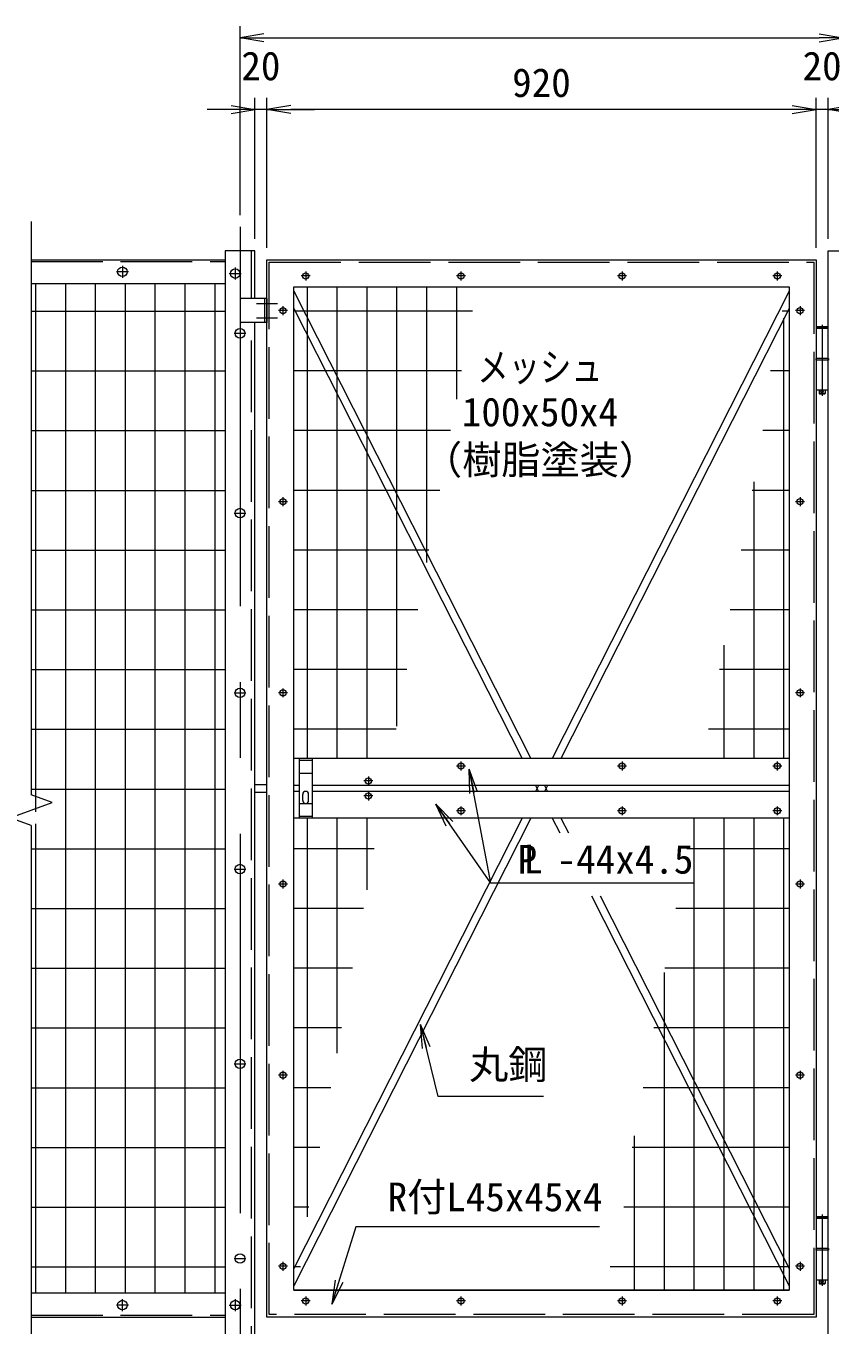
# Model space of a CAD drawing. Units: millimetres, scale not verified. Extents: x -4200 to 4200, y -2970 to 2970.
# Drawn here: x -2955 to -1608, y -524 to 1653 of the extents above; entities that cross this region are included whole.
import ezdxf
from ezdxf.enums import TextEntityAlignment as Align

# ---------------------------------------------------------------- set-up
doc = ezdxf.new("R2010")
doc.units = ezdxf.units.MM
doc.header["$LTSCALE"] = 20
doc.linetypes.add('DASHED', pattern=[7.5, 6, -1.5])
doc.linetypes.add('USER1', pattern=[50.8, 31.75, -6.35, 6.35, -6.35])
for name, color, linetype, lineweight in [('0-1_D-STR1', 1, 'Continuous', 18), ('0-2_D-BMK', 2, 'USER1', 13), ('0-3_D-STR3', 3, 'Continuous', 13), ('0-5_D-STR-DIM', 7, 'Continuous', 9), ('0-7_0', 7, 'Continuous', 9), ('0-9_D-STR-TXT', 7, 'Continuous', 9), ('0-A_D-STR2', 7, 'Continuous', 9)]:
    doc.layers.add(name, color=color, linetype=linetype, lineweight=lineweight)
doc.styles.add('ＭＳ ゴシック', font='')
doc.styles.get('ＭＳ ゴシック').set_extended_font_data('MS Gothic')

# ---------------------------------------------------------------- blocks, each defined once
blk = doc.blocks.new('_Open')
at = {"layer": '0-7_0'}
blk.add_line((-20, 3.33), (0, 0), dxfattribs=at)
blk.add_lwpolyline([(-20, -3.33), (0, 0), (-20, 0)], dxfattribs=at)

msp = doc.modelspace()

# ---------------------------------------------------------------- linework, layer by layer
at = {"layer": '0-1_D-STR1'}
for p, q in [((-2621.55, 1276.37), (-2621.55, -793.63)), ((-2571.55, 1276.37), (-2621.55, 1276.37)), ((-2571.55, 1196.37), (-2571.55, 1276.37)), ((-2946.55, 1261.37), (-2621.55, 1261.37)), ((-2621.55, 1221.37), (-2946.55, 1221.37)), ((-2506.55, 1216.37), (-1676.55, 1216.37)), ((-2506.55, -463.63), (-2506.55, 1216.37)), ((-1676.55, 1216.37), (-1676.55, -463.63)), ((-2571.55, -793.63), (-2571.55, 1156.37)), ((-1676.55, 426.37), (-2506.55, 426.37)), ((-2497.54, 381.37), (-2506.55, 381.37)), ((-2497.54, 371.37), (-2506.55, 371.37)), ((-1676.55, 381.37), (-2475.54, 381.37)), ((-1676.55, 371.37), (-2475.54, 371.37)), ((-1676.55, 326.37), (-2506.55, 326.37)), ((-2621.55, -468.63), (-2946.55, -468.63)), ((-1676.55, -463.63), (-2506.55, -463.63)), ((-2506.55, -463.63), (-1676.55, -463.63)), ((-2946.55, -508.63), (-2621.55, -508.63))]:
    msp.add_line(p, q, dxfattribs=at)
at = {"layer": '0-1_D-STR1', "linetype": 'DASHED'}
for p, q in [((-2577.55, 1196.37), (-2577.55, 1276.37)), ((-2946.55, 1258.37), (-2621.55, 1258.37)), ((-2547.55, -504.63), (-2547.55, 1257.37)), ((-2577.55, -793.63), (-2577.55, 1156.37)), ((-2946.55, -505.63), (-2621.55, -505.63)), ((-1635.55, -504.63), (-2547.55, -504.63))]:
    msp.add_line(p, q, dxfattribs=at)
at = {"layer": '0-1_D-STR1'}
for points in [[(-1561.55, -793.63), (-1611.55, -793.63), (-1611.55, 1276.37), (-1561.55, 1276.37)], [(-1631.55, 1261.37), (-1631.55, -508.63), (-2551.55, -508.63), (-2551.55, 1261.37)]]:
    msp.add_lwpolyline(points, close=True, dxfattribs=at)
at = {"layer": '0-1_D-STR1', "linetype": 'DASHED'}
msp.add_lwpolyline([(-2547.55, 1257.37), (-1635.55, 1257.37), (-1635.55, -504.63)], dxfattribs=at)
at = {"layer": '0-2_D-BMK'}
for p, q in [((-2596.55, 1316.37), (-2596.55, -833.63)), ((-2783.55, 1241.37), (-2803.55, 1241.37)), ((-2793.55, 1251.37), (-2793.55, 1231.37)), ((-2604.55, 1248.37), (-2604.55, 1228.37)), ((-2486.55, 1241.81), (-2486.55, 1226.93)), ((-2226.55, 1241.81), (-2226.55, 1226.93)), ((-1956.55, 1241.81), (-1956.55, 1226.93)), ((-1696.55, 1241.81), (-1696.55, 1226.93)), ((-2614.55, 1238.37), (-2594.55, 1238.37)), ((-2479.11, 1234.37), (-2493.99, 1234.37)), ((-2219.11, 1234.37), (-2233.99, 1234.37)), ((-1949.11, 1234.37), (-1963.99, 1234.37)), ((-1689.11, 1234.37), (-1703.99, 1234.37)), ((-2569.15, 1188.37), (-2533.95, 1188.37)), ((-2517.11, 1176.37), (-2531.99, 1176.37)), ((-2524.55, 1183.81), (-2524.55, 1168.93)), ((-1651.11, 1176.37), (-1665.99, 1176.37)), ((-1658.55, 1183.81), (-1658.55, 1168.93)), ((-2569.15, 1164.37), (-2533.95, 1164.37)), ((-2606.55, 1138.37), (-2586.55, 1138.37)), ((-1621.55, 1152.77), (-1621.55, 1033.61)), ((-2517.11, 856.37), (-2531.99, 856.37)), ((-2524.55, 863.81), (-2524.55, 848.93)), ((-1651.11, 856.37), (-1665.99, 856.37)), ((-1658.55, 863.81), (-1658.55, 848.93)), ((-2606.55, 837.37), (-2586.55, 837.37)), ((-2606.55, 536.37), (-2586.55, 536.37)), ((-2517.11, 536.37), (-2531.99, 536.37)), ((-2524.55, 543.81), (-2524.55, 528.93)), ((-1651.11, 536.37), (-1665.99, 536.37)), ((-1658.55, 543.81), (-1658.55, 528.93)), ((-2219.11, 413.87), (-2233.99, 413.87)), ((-2226.55, 421.31), (-2226.55, 406.43)), ((-1949.11, 413.87), (-1963.99, 413.87)), ((-1956.55, 421.31), (-1956.55, 406.43)), ((-1689.11, 413.87), (-1703.99, 413.87)), ((-1696.55, 421.31), (-1696.55, 406.43)), ((-2381.55, 396.31), (-2381.55, 381.43)), ((-2374.11, 388.87), (-2388.99, 388.87)), ((-2381.55, 371.31), (-2381.55, 356.43)), ((-2374.11, 363.87), (-2388.99, 363.87)), ((-2219.11, 338.87), (-2233.99, 338.87)), ((-2226.55, 346.31), (-2226.55, 331.43)), ((-1949.11, 338.87), (-1963.99, 338.87)), ((-1956.55, 346.31), (-1956.55, 331.43)), ((-1689.11, 338.87), (-1703.99, 338.87)), ((-1696.55, 346.31), (-1696.55, 331.43)), ((-2606.55, 241.37), (-2586.55, 241.37)), ((-2524.55, 223.81), (-2524.55, 208.93)), ((-1658.55, 223.81), (-1658.55, 208.93)), ((-2517.11, 216.37), (-2531.99, 216.37)), ((-1651.11, 216.37), (-1665.99, 216.37)), ((-2606.55, -84.63), (-2586.55, -84.63)), ((-2517.11, -103.63), (-2531.99, -103.63)), ((-2524.55, -96.19), (-2524.55, -111.07)), ((-1651.11, -103.63), (-1665.99, -103.63)), ((-1658.55, -96.19), (-1658.55, -111.07)), ((-1621.55, -337.23), (-1621.55, -456.39)), ((-2606.55, -410.63), (-2586.55, -410.63)), ((-2517.11, -423.63), (-2531.99, -423.63)), ((-2524.55, -416.19), (-2524.55, -431.07)), ((-1651.11, -423.63), (-1665.99, -423.63)), ((-1658.55, -416.19), (-1658.55, -431.07)), ((-2793.55, -498.63), (-2793.55, -478.63)), ((-2604.55, -478.63), (-2604.55, -498.63)), ((-2486.55, -474.19), (-2486.55, -489.07)), ((-2226.55, -474.19), (-2226.55, -489.07)), ((-1956.55, -474.19), (-1956.55, -489.07)), ((-1696.55, -474.19), (-1696.55, -489.07)), ((-2783.55, -488.63), (-2803.55, -488.63)), ((-2614.55, -488.63), (-2594.55, -488.63)), ((-2479.11, -481.63), (-2493.99, -481.63)), ((-2219.11, -481.63), (-2233.99, -481.63)), ((-1949.11, -481.63), (-1963.99, -481.63)), ((-1689.11, -481.63), (-1703.99, -481.63))]:
    msp.add_line(p, q, dxfattribs=at)
at = {"layer": '0-3_D-STR3'}
for p, q in [((-2506.55, 1208.88), (-2109.62, 426.37)), ((-1676.55, 1208.88), (-2073.47, 426.37)), ((-2596.55, 1194.37), (-2596.55, 1158.37)), ((-2551.55, 1196.37), (-2594.55, 1196.37)), ((-2551.55, 1196.37), (-2551.55, 1156.37)), ((-2506.55, 1180.14), (-2124.2, 426.37)), ((-1676.55, 1180.14), (-2058.9, 426.37)), ((-2551.55, 1156.37), (-2594.55, 1156.37)), ((-1611.85, 1146.37), (-1631.25, 1146.37)), ((-1631.25, 1146.37), (-1631.25, 1096.37)), ((-1631.05, 1148.37), (-1630.05, 1149.37)), ((-1631.05, 1148.37), (-1631.05, 1146.37)), ((-1631.05, 1148.37), (-1612.05, 1148.37)), ((-1613.05, 1149.37), (-1630.05, 1149.37)), ((-1613.05, 1149.37), (-1612.05, 1148.37)), ((-1612.05, 1148.37), (-1612.05, 1146.37)), ((-1611.85, 1146.37), (-1611.85, 1096.37)), ((-1611.05, 1096.37), (-1632.05, 1096.37)), ((-1632.05, 1096.37), (-1632.05, 1093.37)), ((-1611.05, 1093.37), (-1632.05, 1093.37)), ((-1631.25, 1093.37), (-1631.25, 1043.37)), ((-1611.85, 1093.37), (-1611.85, 1043.37)), ((-1611.05, 1096.37), (-1611.05, 1093.37)), ((-1611.85, 1043.37), (-1631.25, 1043.37)), ((-1626.55, 1043.37), (-1626.55, 1037.37)), ((-1625.55, 1036.37), (-1626.55, 1037.37)), ((-1617.55, 1036.37), (-1625.55, 1036.37)), ((-1616.55, 1043.37), (-1616.55, 1037.37)), ((-2497.55, 426.37), (-2497.55, 326.37)), ((-2475.55, 426.37), (-2475.55, 326.37)), ((-2571.55, 382.87), (-2551.55, 382.87)), ((-2096.3, 381.37), (-2101.37, 371.37)), ((-2101.37, 381.37), (-2096.3, 371.37)), ((-2081.72, 381.37), (-2086.79, 371.37)), ((-2086.79, 381.37), (-2081.72, 371.37)), ((-2571.55, 369.87), (-2551.55, 369.87)), ((-2491.55, 356.37), (-2491.55, 366.37)), ((-2481.55, 356.37), (-2481.55, 366.37)), ((-2124.2, 326.37), (-2506.55, -427.41)), ((-2109.62, 326.37), (-2506.55, -456.14)), ((-2073.47, 326.37), (-2061.02, 301.83)), ((-2058.9, 326.37), (-2046.45, 301.83)), ((-2007.66, 196.63), (-1676.55, -456.14)), ((-1993.09, 196.63), (-1676.55, -427.41)), ((-1611.85, -343.63), (-1631.25, -343.63)), ((-1631.25, -343.63), (-1631.25, -393.63)), ((-1631.05, -341.63), (-1630.05, -340.63)), ((-1631.05, -341.63), (-1631.05, -343.63)), ((-1631.05, -341.63), (-1612.05, -341.63)), ((-1613.05, -340.63), (-1630.05, -340.63)), ((-1613.05, -340.63), (-1612.05, -341.63)), ((-1612.05, -341.63), (-1612.05, -343.63)), ((-1611.85, -343.63), (-1611.85, -393.63)), ((-1611.05, -393.63), (-1632.05, -393.63)), ((-1632.05, -393.63), (-1632.05, -396.63)), ((-1611.05, -396.63), (-1632.05, -396.63)), ((-1631.25, -396.63), (-1631.25, -446.63)), ((-1611.85, -396.63), (-1611.85, -446.63)), ((-1611.05, -393.63), (-1611.05, -396.63)), ((-1611.85, -446.63), (-1631.25, -446.63)), ((-1626.55, -446.63), (-1626.55, -452.63)), ((-1625.55, -453.63), (-1626.55, -452.63)), ((-1617.55, -453.63), (-1625.55, -453.63)), ((-1616.55, -446.63), (-1616.55, -452.63))]:
    msp.add_line(p, q, dxfattribs=at)
at = {"layer": '0-3_D-STR3', "linetype": 'DASHED'}
for p, q in [((-2555.55, 1196.37), (-2555.55, 1156.37)), ((-2475.55, 423.37), (-2497.55, 423.37)), ((-2475.55, 401.37), (-2497.55, 401.37)), ((-2497.55, 351.37), (-2475.55, 351.37)), ((-2475.55, 329.37), (-2497.55, 329.37))]:
    msp.add_line(p, q, dxfattribs=at)
at = {"layer": '0-3_D-STR3'}
for points in [[(-1617.55, 1036.37), (-1616.55, 1037.37), (-1626.55, 1037.37)], [(-1617.55, -453.63), (-1616.55, -452.63), (-1626.55, -452.63)]]:
    msp.add_lwpolyline(points, dxfattribs=at)
for centre, radius in [((-2793.55, 1241.37), 8), ((-2604.55, 1238.37), 8), ((-2486.55, 1234.37), 5.25), ((-2226.55, 1234.37), 5.25), ((-1956.55, 1234.37), 5.25), ((-1696.55, 1234.37), 5.25), ((-2524.55, 1176.37), 5.25), ((-1658.55, 1176.37), 5.25), ((-2596.55, 1138.37), 8), ((-1621.55, 1041.37), 2), ((-2524.55, 856.37), 5.25), ((-1658.55, 856.37), 5.25), ((-2596.55, 837.37), 8), ((-2596.55, 536.37), 8), ((-2524.55, 536.37), 5.25), ((-1658.55, 536.37), 5.25), ((-2226.55, 413.87), 5.25), ((-1956.55, 413.87), 5.25), ((-1696.55, 413.87), 5.25), ((-2381.55, 388.87), 5.25), ((-2381.55, 363.87), 5.25), ((-2226.55, 338.87), 5.25), ((-1956.55, 338.87), 5.25), ((-1696.55, 338.87), 5.25), ((-2596.55, 241.37), 8), ((-2524.55, 216.37), 5.25), ((-1658.55, 216.37), 5.25), ((-2596.55, -84.63), 8), ((-2524.55, -103.63), 5.25), ((-1658.55, -103.63), 5.25), ((-2596.55, -410.63), 8), ((-2524.55, -423.63), 5.25), ((-1658.55, -423.63), 5.25), ((-1621.55, -448.63), 2), ((-2486.55, -481.63), 5.25), ((-2226.55, -481.63), 5.25), ((-1956.55, -481.63), 5.25), ((-1696.55, -481.63), 5.25), ((-2793.55, -488.63), 8), ((-2604.55, -488.63), 8)]:
    msp.add_circle(centre, radius, dxfattribs=at)
for centre, radius, start, end in [((-2594.55, 1194.37), 2, 90, 180), ((-2594.55, 1158.37), 2, 180, 270), ((-2486.55, 366.37), 5, 0.00035, 180.00001), ((-2486.55, 356.37), 5, 180.00002, 0.00001)]:
    msp.add_arc(centre, radius, start, end, dxfattribs=at)
at = {"layer": '0-5_D-STR-DIM'}
for p, q in [((-2596.55, 1336.37), (-2596.55, 1652.86)), ((-2556.55, 1632.86), (-1626.55, 1632.86)), ((-2571.55, 1296.37), (-2571.55, 1532.86)), ((-2551.55, 1281.37), (-2551.55, 1532.86)), ((-2551.55, 1281.37), (-2551.55, 1532.86)), ((-1631.55, 1281.37), (-1631.55, 1532.86)), ((-1631.55, 1281.37), (-1631.55, 1532.86)), ((-1611.55, 1296.37), (-1611.55, 1532.86)), ((-2611.55, 1512.86), (-2651.55, 1512.86)), ((-2551.55, 1512.86), (-2571.55, 1512.86)), ((-1671.55, 1512.86), (-2511.55, 1512.86)), ((-2511.55, 1512.86), (-2471.55, 1512.86)), ((-1671.55, 1512.86), (-1711.55, 1512.86)), ((-1611.55, 1512.86), (-1631.55, 1512.86)), ((-2946.55, 1325.82), (-2946.55, 365.59)), ((-2981.78, 327.12), (-2911.31, 352.77)), ((-2911.31, 352.77), (-2946.55, 365.59)), ((-2946.55, 314.29), (-2981.78, 327.12)), ((-2946.55, 314.29), (-2946.55, -645.94))]:
    msp.add_line(p, q, dxfattribs=at)
at = {"layer": '0-9_D-STR-TXT'}
msp.add_line((-2176.53, 217.92), (-2212.16, 406.66), dxfattribs=at)
for points in [[(-1835.5, 217.92), (-2176.53, 217.92), (-2267.31, 348.21)], [(-2088.08, -139.65), (-2264.39, -139.65), (-2293.69, -20.73)], [(-1994.3, -357.51), (-2402.33, -357.51), (-2441.95, -485.01)]]:
    msp.add_lwpolyline(points, dxfattribs=at)
at = {"layer": '0-A_D-STR2'}
for p, q in [((-2938.95, 1221.37), (-2938.95, 337.18)), ((-2888.95, 1221.37), (-2888.95, -468.63)), ((-2838.95, 1221.37), (-2838.95, -468.63)), ((-2788.95, 1221.37), (-2788.95, -468.63)), ((-2738.95, 1221.37), (-2738.95, -468.63)), ((-2688.95, 1221.37), (-2688.95, -468.63)), ((-2638.95, 1221.37), (-2638.95, -468.63)), ((-2484.15, 1216.37), (-2484.15, 426.37)), ((-2434.15, 1216.37), (-2434.15, 426.37)), ((-2384.15, 1216.37), (-2384.15, 426.37)), ((-2334.15, 1216.37), (-2334.15, 480.59)), ((-2284.15, 1216.37), (-2284.15, 754.43)), ((-2234.15, 1216.37), (-2234.15, 1028.27)), ((-2946.55, 1175.37), (-2621.55, 1175.37)), ((-2207.29, 1175.37), (-2506.55, 1175.37)), ((-1676.55, 1175.37), (-1688.36, 1175.37)), ((-1686.15, 1163.79), (-1686.15, 426.37)), ((-2946.55, 1075.37), (-2621.55, 1075.37)), ((-2225.55, 1075.37), (-2506.55, 1075.37)), ((-1676.55, 1075.37), (-1708.06, 1075.37)), ((-2946.55, 975.37), (-2621.55, 975.37)), ((-2243.81, 975.37), (-2506.55, 975.37)), ((-1676.55, 975.37), (-1720.55, 975.37)), ((-2946.55, 875.37), (-2621.55, 875.37)), ((-2262.06, 875.37), (-2506.55, 875.37)), ((-1676.55, 875.37), (-1738.81, 875.37)), ((-1736.15, 889.94), (-1736.15, 426.37)), ((-2946.55, 775.37), (-2621.55, 775.37)), ((-2280.32, 775.37), (-2506.55, 775.37)), ((-1676.55, 775.37), (-1757.07, 775.37)), ((-2946.55, 675.37), (-2621.55, 675.37)), ((-2298.58, 675.37), (-2506.55, 675.37)), ((-1676.55, 675.37), (-1775.32, 675.37)), ((-1786.15, 616.1), (-1786.15, 426.37)), ((-2946.55, 575.37), (-2621.55, 575.37)), ((-2316.84, 575.37), (-2506.55, 575.37)), ((-1676.55, 575.37), (-1793.58, 575.37)), ((-2946.55, 475.37), (-2621.55, 475.37)), ((-2335.1, 475.37), (-2506.55, 475.37)), ((-1676.55, 475.37), (-1811.84, 475.37)), ((-2946.55, 375.37), (-2621.55, 375.37)), ((-2938.95, 317.06), (-2938.95, -468.63)), ((-2484.15, 326.37), (-2484.15, -340.95)), ((-2434.15, 326.37), (-2434.15, -67.1)), ((-2384.15, 326.37), (-2384.15, 206.74)), ((-1836.15, 326.37), (-1836.15, -463.63)), ((-1786.15, 326.37), (-1786.15, -463.63)), ((-1736.15, 326.37), (-1736.15, -463.63)), ((-1686.15, 326.37), (-1686.15, -463.63)), ((-2946.55, 275.37), (-2621.55, 275.37)), ((-2371.62, 275.37), (-2506.55, 275.37)), ((-1676.55, 275.37), (-1848.36, 275.37)), ((-2946.55, 175.37), (-2621.55, 175.37)), ((-2389.87, 175.37), (-2506.55, 175.37)), ((-1676.55, 175.37), (-1866.62, 175.37)), ((-2946.55, 75.37), (-2621.55, 75.37)), ((-2408.13, 75.37), (-2506.55, 75.37)), ((-1886.15, 68.41), (-1886.15, -463.63)), ((-1676.55, 75.37), (-1884.88, 75.37)), ((-2946.55, -24.63), (-2621.55, -24.63)), ((-2426.39, -24.63), (-2506.55, -24.63)), ((-1676.55, -24.63), (-1903.13, -24.63)), ((-2946.55, -124.63), (-2621.55, -124.63)), ((-2444.65, -124.63), (-2506.55, -124.63)), ((-1676.55, -124.63), (-1921.39, -124.63)), ((-1936.15, -205.43), (-1936.15, -463.63)), ((-2946.55, -224.63), (-2621.55, -224.63)), ((-2462.91, -224.63), (-2506.55, -224.63)), ((-1676.55, -224.63), (-1939.65, -224.63)), ((-2946.55, -324.63), (-2621.55, -324.63)), ((-2481.17, -324.63), (-2506.55, -324.63)), ((-1676.55, -324.63), (-1953.9, -324.63)), ((-2946.55, -424.63), (-2621.55, -424.63)), ((-2495.31, -424.63), (-2506.55, -424.63)), ((-1676.55, -424.63), (-1976.61, -424.63))]:
    msp.add_line(p, q, dxfattribs=at)

# ---------------------------------------------------------------- block references
at = {"layer": '0-5_D-STR-DIM', "xscale": 2, "yscale": 2, "rotation": 180}
for p in [(-2596.55, 1632.86), (-2551.55, 1512.86), (-2551.55, 1512.86), (-1611.55, 1512.86)]:
    msp.add_blockref('_Open', p, dxfattribs=at)
at = {"layer": '0-5_D-STR-DIM', "xscale": 2, "yscale": 2}
for p in [(-1586.55, 1632.86), (-2571.55, 1512.86), (-1631.55, 1512.86), (-1631.55, 1512.86)]:
    msp.add_blockref('_Open', p, dxfattribs=at)
at = {"layer": '0-9_D-STR-TXT', "xscale": 2, "yscale": 2}
for p, rotation in [((-2212.53, 408.63), 100.69123), ((-2268.46, 349.85), 124.86903), ((-2294.16, -18.79), 103.84045), ((-2442.55, -486.92), 252.73639)]:
    msp.add_blockref('_Open', p, dxfattribs=dict(at, rotation=rotation))

# ---------------------------------------------------------------- texts
at = {"layer": '0-5_D-STR-DIM', "style": 'ＭＳ ゴシック'}
for s, p in [('20', (-2594.3, 1547.61)), ('20', (-1654.3, 1547.61)), ('920', (-2140.67, 1519.61))]:
    msp.add_text(s, height=48.09, dxfattribs=at).set_placement(p, align=Align.BOTTOM_LEFT)
at = {"layer": '0-9_D-STR-TXT', "style": 'ＭＳ ゴシック', "width": 0.8}
msp.add_text('メッシュ', height=48.09, dxfattribs=at).set_placement((-2199.01, 1043.29), align=Align.BOTTOM_LEFT)
at = {"layer": '0-9_D-STR-TXT', "style": 'ＭＳ ゴシック'}
for s, p in [('100x50x4', (-2225, 968.28)), ('（樹脂塗装）', (-2289.97, 888.13)), ('P -44x4.5', (-2131.58, 219.3)), ('L', (-2121.85, 219.53)), ('丸鋼', (-2212.7, -124.52)), ('R付L45x45x4', (-2349.38, -345.93))]:
    msp.add_text(s, height=48.09, dxfattribs=at).set_placement(p, align=Align.BOTTOM_LEFT)

doc.saveas('drawing.dxf')
